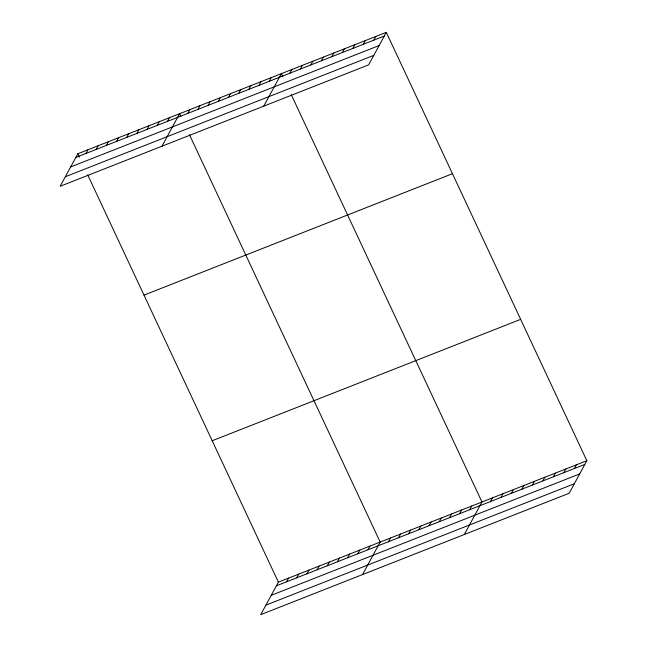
<?xml version="1.0" encoding="UTF-8"?>
<svg xmlns="http://www.w3.org/2000/svg" width="647" height="647" viewBox="0 0 647 647"><rect width="100%" height="100%" fill="white"/><g stroke="black" fill="none" stroke-linecap="round" stroke-linejoin="round"><path stroke-width="0.97" d="M386.283 32.35L77.818 153.76L60.155 186.279L368.62 64.87L386.283 32.35L586.845 460.721L569.182 493.24L260.717 614.65L278.38 582.13L586.845 460.721M85.994 153.436L88 149.748M96.177 149.433L98.174 145.745M106.351 145.421L108.356 141.742M116.533 141.418L118.53 137.73M126.715 137.415L128.713 133.727M136.889 133.403L138.895 129.715M147.071 129.4L149.069 125.712M157.253 125.397L159.251 121.709M167.427 121.385L169.433 117.697M161.952 146.214L179.607 113.694L180.788 116.217M187.784 113.371L189.789 109.683M197.966 109.367L199.972 105.679M208.148 105.364L210.146 101.676M218.322 101.353L220.328 97.665M228.504 97.349L230.51 93.661M238.686 93.338L240.684 89.658M248.86 89.335L250.866 85.647M259.043 85.331L261.048 81.643M269.225 81.32L271.222 77.632M263.741 106.148L281.405 73.629L282.982 76.993M289.888 73.184L291.894 69.504M300.378 69.059L302.375 65.371M310.867 64.935L312.865 61.247M321.357 60.802L323.354 57.114M331.838 56.677L333.844 52.989M342.328 52.544L344.333 48.865M352.817 48.42L354.815 44.732M363.307 44.295L365.304 40.607M373.788 40.163L375.794 36.475M286.556 581.807L288.554 578.119M296.73 577.803L298.736 574.115M306.913 573.792L308.918 570.104M317.095 569.789L319.092 566.101M327.269 565.785L329.274 562.097M337.451 561.774L339.457 558.086M347.633 557.771L349.631 554.083M357.807 553.759L359.813 550.079M367.989 549.756L369.987 546.068M362.514 574.585L380.169 542.065L189.458 134.73M388.346 541.741L390.351 538.053M398.528 537.738L400.525 534.05M408.71 533.735L410.708 530.047M418.884 529.723L420.89 526.035M429.066 525.72L431.064 522.032M439.248 521.708L441.246 518.021M449.422 517.705L451.428 514.017M459.605 513.702L461.602 510.014M469.779 509.69L471.784 506.003M464.303 534.519L481.966 501.999L291.255 94.664M490.45 501.554L492.448 497.875M500.94 497.43L502.937 493.742M511.421 493.305L513.427 489.617M521.911 489.172L523.916 485.485M532.4 485.048L534.406 481.36M542.89 480.915L544.887 477.235M553.379 476.79L555.377 473.103M563.861 472.666L565.866 468.978M574.35 468.533L576.356 464.845M75.812 157.447L384.278 36.038M70.644 166.958L379.11 45.557M65.323 176.76L373.788 55.359M143.998 295.121L452.463 173.711M212.192 440.769L520.657 319.359M276.374 585.818L584.839 464.409M271.206 595.329L579.672 473.919M265.885 605.131L574.35 483.73M77.818 153.76L79.395 157.124M87.668 174.795L278.38 582.13"/></g></svg>
